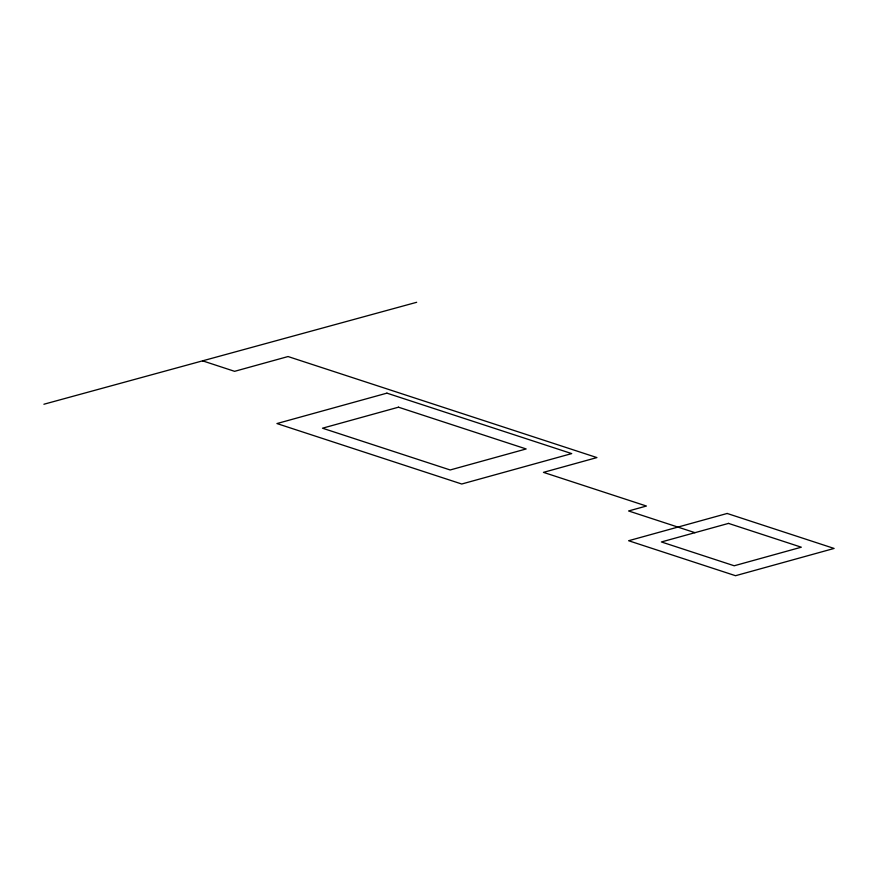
<?xml version="1.0" encoding="UTF-8"?>
<svg xmlns="http://www.w3.org/2000/svg" width="878" height="878" viewBox="0 0 878 878"><rect width="100%" height="100%" fill="white"/><g stroke="black" fill="none" stroke-linecap="round" stroke-linejoin="round"><path stroke-width="1.32" d="M43.9 404.242L416.666 302.295M202.598 360.847L234.602 371.328L288.05 356.545L596.908 457.581L543.46 472.364L646.417 506.035L628.593 510.963L694.959 532.672M386.913 393.146L276.943 423.558L461.74 484.008L571.71 453.597L386.913 393.146M398.48 407.194L322.5 428.201L450.173 469.971L526.152 448.954L398.48 407.194M727.171 513.465L628.615 540.727L735.534 575.705L834.1 548.443L727.171 513.465M728.51 523.398L661.397 541.956L734.206 565.772L801.307 547.203L728.51 523.398"/></g></svg>
